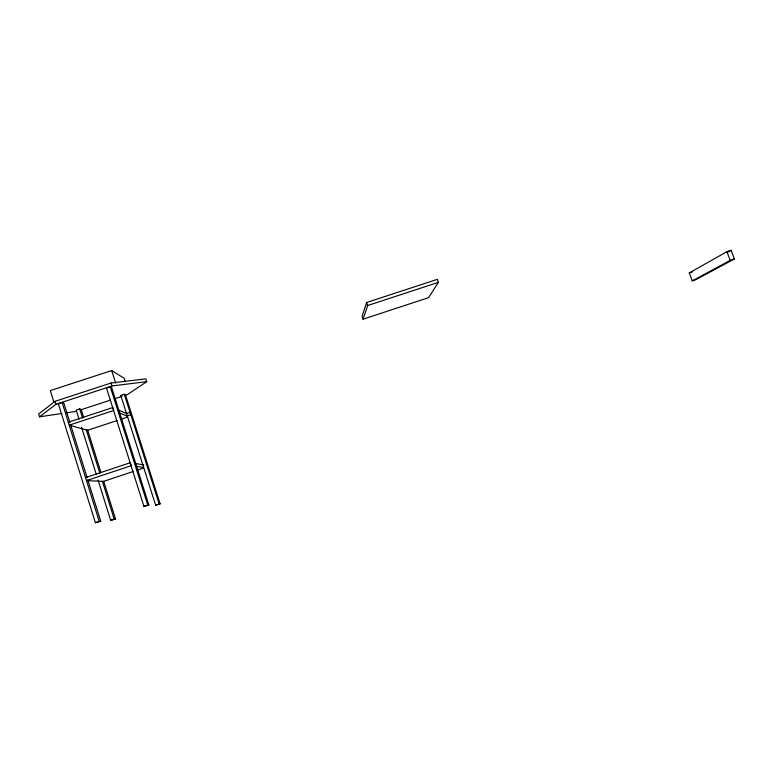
<?xml version="1.0" encoding="UTF-8"?>
<svg xmlns="http://www.w3.org/2000/svg" width="773" height="773" viewBox="0 0 773 773"><rect width="100%" height="100%" fill="white"/><g stroke="black" fill="none" stroke-linecap="round" stroke-linejoin="round"><path stroke-width="1.16" d="M366.634 302.504L362.073 316.399L363.03 319.201L428.561 297.653L438.397 282.338L437.344 279.343L366.634 302.504L367.668 305.528L363.03 319.201M125.294 395.235L127.574 394.491L146.744 381.659L145.846 378.867L111.041 383.022L55.018 401.342L38.65 413.99L39.529 416.821L62.004 413.478M39.529 416.821L55.936 404.289L111.969 385.949L146.744 381.659M689.274 272.937L726.9 251.679L731.065 250.297L734.35 258.974L696.048 279.594L692.241 280.87L689.274 272.937L692.135 271.99M726.958 252.607L731.065 250.297M692.241 280.87L730.185 260.366L734.35 258.974M69.976 422.676L63.898 403.206L62.169 402.578L58.361 403.825L95.379 522.703L100.703 521.186L87.832 479.946M143.913 506.325L148.851 504.933L111.67 387.563L110.288 386.829L106.51 388.065L143.913 506.325L148.851 504.933M100.703 521.186L95.379 522.703M98.094 480.13L110.674 520.326L115.496 518.934L103.708 481.299M155.624 505.146L160.127 503.861L125.487 394.887L124.298 394.259L120.791 395.409L155.624 505.146L160.127 503.861M115.496 518.934L110.674 520.326M133.304 471.462L103.572 481.405L86.499 480.613L131.236 465.665L130.299 462.698L85.571 477.627M136.734 470.313L143.594 468.023M68.295 422.203L112.848 407.545L113.776 410.482L69.212 425.16L87.562 430.3L117.187 420.522M126.55 413.545L130.193 412.347M127.303 415.913L130.946 414.705M120.607 419.391L127.448 417.14M367.668 305.528L438.397 282.338M83.687 417.42L81.184 409.439L79.696 408.898L76.169 410.057L79.049 419.246M80.759 409.864L110.452 400.114M115.013 398.617L121.873 396.365M125.158 381.456L124.144 378.258L111.689 370.557L50.332 390.587L53.907 402.066M65.55 412.946L76.198 411.362M135.739 466.322L143.614 467.472M135.951 463.616L143.875 464.902M119.071 412.724L127.526 416.309M118.163 409.874L126.666 413.584M120.791 395.409L122.008 396.037M726.9 251.679L730.185 260.366M124.298 394.259L159.151 503.957M111.689 370.557L115.67 383.108M111.041 383.022L111.969 385.949M110.288 386.829L147.73 505.04M87.62 429.972L100.848 472.168M79.696 408.898L82.576 418.087M86.17 429.566L99.843 473.202M102.355 481.241L114.23 519.127M81.561 427.285L96.296 474.38M70.681 424.966L87.127 477.656M62.169 402.578L99.224 521.408M55.018 401.342L55.936 404.289"/></g></svg>
